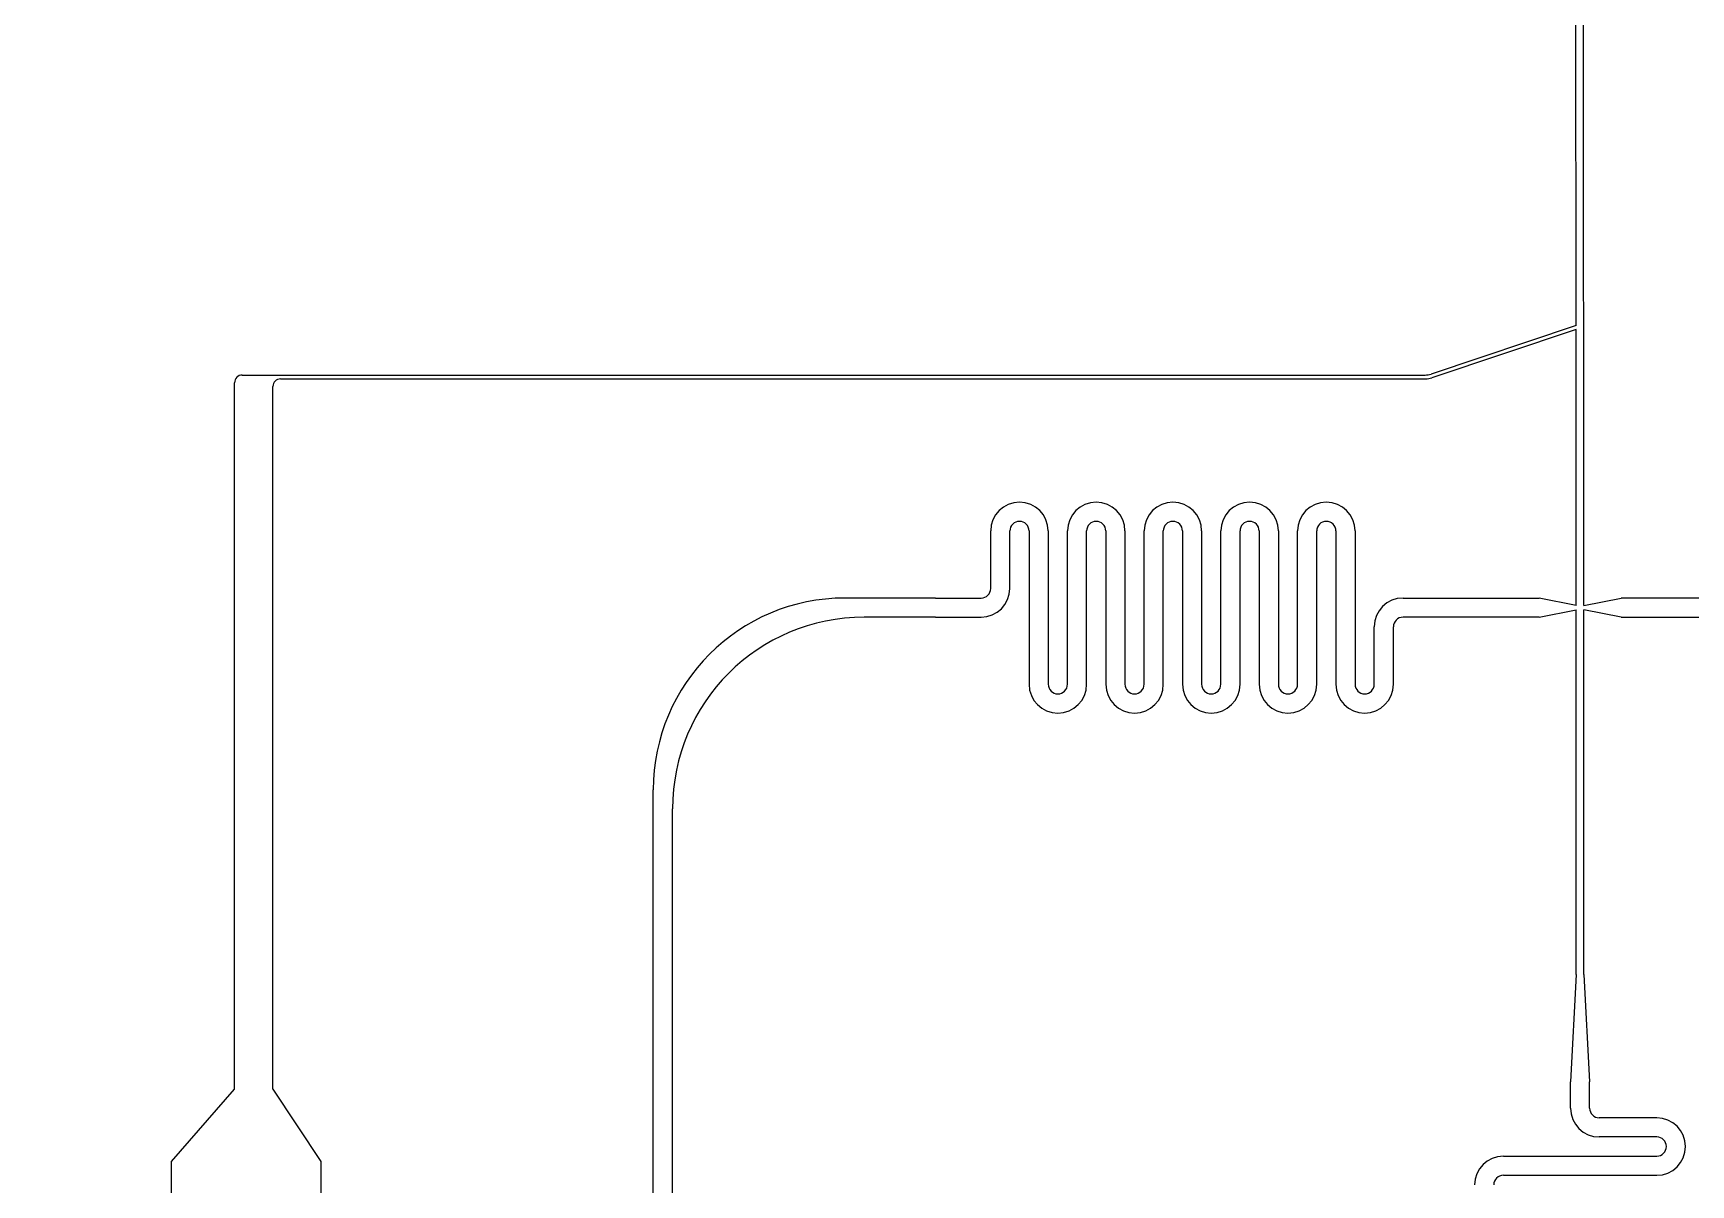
# Model space of a CAD drawing. Extents: x 1225654 to 1325654, y 924838 to 1022543.
# Drawn here: x 1240856 to 1249501, y 951238 to 957246 of the extents above; entities that cross this region are included whole.
import ezdxf

# ---------------------------------------------------------------- set-up
doc = ezdxf.new("R2010")
doc.units = 13

msp = doc.modelspace()

# ---------------------------------------------------------------- linework, layer by layer
for p, q in [((1248903.2, 955720.6), (1248900.2, 959825.7)), ((1248943.2, 954260.3), (1248940.2, 959825.7)), ((1248903.2, 955720.6), (1248146.6, 955467.7)), ((1248903.2, 955699.6), (1248149.8, 955447.7)), ((1248903.2, 955442.5), (1248903.2, 955699.6)), ((1241906.5, 951972.6), (1241906.5, 955422.5)), ((1241946.5, 955462.5), (1248114.9, 955462.5)), ((1242146.5, 955442.5), (1248118.1, 955442.5)), ((1248903.2, 954260.3), (1248903.2, 955442.5)), ((1242106.5, 951972.6), (1242106.5, 955402.5)), ((1245999.8, 954799.1), (1245999.8, 954799.1)), ((1246399.8, 954799.1), (1246399.8, 954799.1)), ((1246799.8, 954799.1), (1246799.8, 954799.1)), ((1247199.8, 954799.1), (1247199.8, 954799.1)), ((1247599.8, 954799.1), (1247599.8, 954799.1)), ((1245849.8, 954349.1), (1245849.8, 954649.1)), ((1245949.8, 954349.1), (1245949.8, 954649.1)), ((1245999.8, 954699.1), (1245999.8, 954699.1)), ((1246049.8, 954649.1), (1246049.8, 953849.1)), ((1246149.8, 954649.1), (1246149.8, 953849.1)), ((1246249.8, 953849.1), (1246249.8, 954649.1)), ((1246349.8, 953849.1), (1246349.8, 954649.1)), ((1246399.8, 954699.1), (1246399.8, 954699.1)), ((1246449.8, 954649.1), (1246449.8, 953849.1)), ((1246549.8, 954649.1), (1246549.8, 953849.1)), ((1246649.8, 953849.1), (1246649.8, 954649.1)), ((1246749.8, 953849.1), (1246749.8, 954649.1)), ((1246799.8, 954699.1), (1246799.8, 954699.1)), ((1246849.8, 954649.1), (1246849.8, 953849.1)), ((1246949.8, 954649.1), (1246949.8, 953849.1)), ((1247049.8, 953849.1), (1247049.8, 954649.1)), ((1247149.8, 953849.1), (1247149.8, 954649.1)), ((1247199.8, 954699.1), (1247199.8, 954699.1)), ((1247249.8, 954649.1), (1247249.8, 953849.1)), ((1247349.8, 954649.1), (1247349.8, 953849.1)), ((1247449.8, 953849.1), (1247449.8, 954649.1)), ((1247549.8, 953849.1), (1247549.8, 954649.1)), ((1247599.8, 954699.1), (1247599.8, 954699.1)), ((1247649.8, 954649.1), (1247649.8, 953849.1)), ((1247749.8, 954649.1), (1247749.8, 953849.1)), ((1245561.3, 954299.1), (1245090.3, 954299.1)), ((1245561.3, 954299.1), (1245799.8, 954299.1)), ((1247999.8, 954299.1), (1248709.2, 954299.1)), ((1248903.2, 954260.3), (1248709.2, 954299.1)), ((1248943.2, 954260.3), (1249137.2, 954299.1)), ((1249846.7, 954299.1), (1249137.2, 954299.1)), ((1248709.2, 954199.1), (1248903.2, 954237.9)), ((1248903.2, 952335.1), (1248903.2, 954237.9)), ((1249137.2, 954199.1), (1248943.2, 954237.9)), ((1248943.2, 952335.1), (1248943.2, 954237.9)), ((1245561.3, 954199.1), (1245190.3, 954199.1)), ((1245561.3, 954199.1), (1245799.8, 954199.1)), ((1247849.8, 953849.1), (1247849.8, 954149.1)), ((1247949.8, 953849.1), (1247949.8, 954149.1)), ((1248709.2, 954199.1), (1247999.8, 954199.1)), ((1249137.2, 954199.1), (1249846.7, 954199.1)), ((1246199.8, 953799.1), (1246199.8, 953799.1)), ((1246599.8, 953799.1), (1246599.8, 953799.1)), ((1246999.8, 953799.1), (1246999.8, 953799.1)), ((1247399.8, 953799.1), (1247399.8, 953799.1)), ((1247799.8, 953799.1), (1247799.8, 953799.1)), ((1246199.8, 953699.1), (1246199.8, 953699.1)), ((1246599.8, 953699.1), (1246599.8, 953699.1)), ((1246999.8, 953699.1), (1246999.8, 953699.1)), ((1247399.8, 953699.1), (1247399.8, 953699.1)), ((1247799.8, 953699.1), (1247799.8, 953699.1)), ((1244090.3, 947366.8), (1244090.3, 953299.1)), ((1244190.3, 947366.8), (1244190.3, 953199.1)), ((1248903.2, 952335.1), (1248873.2, 951775.1)), ((1248943.2, 952335.1), (1248973.2, 951775.1)), ((1241906.5, 951736.6), (1241906.5, 951972.6)), ((1242106.5, 951736.6), (1242106.5, 951972.6)), ((1241576.9, 951359.4), (1241906.5, 951736.6)), ((1242106.5, 951736.6), (1242357.1, 951359.4)), ((1248873.2, 951637.6), (1248873.2, 951775.1)), ((1248973.2, 951637.6), (1248973.2, 951775.1)), ((1248973.2, 951775.1), (1248973.2, 951775.1)), ((1249323.2, 951587.6), (1249023.2, 951587.6)), ((1249323.2, 951487.6), (1249023.2, 951487.6)), ((1241576.9, 951021.9), (1241576.9, 951359.4)), ((1242357.1, 951359.4), (1242357.1, 950221.9)), ((1248523.2, 951387.6), (1249323.2, 951387.6)), ((1249373.2, 951437.6), (1249373.2, 951437.6)), ((1249473.2, 951437.6), (1249473.2, 951437.6)), ((1248523.2, 951287.6), (1249323.2, 951287.6)), ((1248473.2, 951237.6), (1248473.2, 951237.6))]:
    msp.add_line(p, q)
msp.add_lwpolyline([(1260678.3, 924838.4), (1290630.1, 924838.4, 6.524121)], format="xyb", close=True)
msp.add_lwpolyline([(1260678.3, 924838.4), (1290630.1, 924838.4, 6.524121)], format="xyb", close=True)
for centre, radius, start, end in [((1241946.5, 955422.5), 40, 90, 180), ((1242146.5, 955402.5), 40, 90, 180), ((1248114.9, 955562.5), 100, 270, 288.48587), ((1248118.1, 955542.5), 100, 270, 288.48587), ((1245999.8, 954649.1), 150, 90, 180), ((1245999.8, 954649.1), 150, 0, 90), ((1246399.8, 954649.1), 150, 90, 180), ((1246399.8, 954649.1), 150, 0, 90), ((1246799.8, 954649.1), 150, 90, 180), ((1246799.8, 954649.1), 150, 0, 90), ((1247199.8, 954649.1), 150, 90, 180), ((1247199.8, 954649.1), 150, 0, 90), ((1247599.8, 954649.1), 150, 90, 180), ((1247599.8, 954649.1), 150, 0, 90), ((1245999.8, 954649.1), 50, 90, 180), ((1245999.8, 954649.1), 50, 0, 90), ((1246399.8, 954649.1), 50, 90, 180), ((1246399.8, 954649.1), 50, 0, 90), ((1246799.8, 954649.1), 50, 90, 180), ((1246799.8, 954649.1), 50, 0, 90), ((1247199.8, 954649.1), 50, 90, 180), ((1247199.8, 954649.1), 50, 0, 90), ((1247599.8, 954649.1), 50, 90, 180), ((1247599.8, 954649.1), 50, 0, 90), ((1245090.3, 953299.1), 1000, 90, 180), ((1245799.8, 954349.1), 50, 270, 0), ((1245799.8, 954349.1), 150, 270, 0), ((1247999.8, 954149.1), 150, 90, 180), ((1245190.3, 953199.1), 1000, 90, 180), ((1247999.8, 954149.1), 50, 90, 180), ((1246199.8, 953849.1), 150, 180, 270), ((1246199.8, 953849.1), 50, 180, 270), ((1246199.8, 953849.1), 150, 270, 0), ((1246199.8, 953849.1), 50, 270, 0), ((1246599.8, 953849.1), 150, 180, 270), ((1246599.8, 953849.1), 50, 180, 270), ((1246599.8, 953849.1), 150, 270, 0), ((1246599.8, 953849.1), 50, 270, 0), ((1246999.8, 953849.1), 150, 180, 270), ((1246999.8, 953849.1), 50, 180, 270), ((1246999.8, 953849.1), 150, 270, 0), ((1246999.8, 953849.1), 50, 270, 0), ((1247399.8, 953849.1), 150, 180, 270), ((1247399.8, 953849.1), 50, 180, 270), ((1247399.8, 953849.1), 150, 270, 0), ((1247399.8, 953849.1), 50, 270, 0), ((1247799.8, 953849.1), 150, 180, 270), ((1247799.8, 953849.1), 50, 180, 270), ((1247799.8, 953849.1), 50, 270, 0), ((1247799.8, 953849.1), 150, 270, 0), ((1249023.2, 951637.6), 150, 180, 270), ((1249023.2, 951637.6), 50, 180, 270), ((1249323.2, 951437.6), 150, 0, 90), ((1249323.2, 951437.6), 50, 0, 90), ((1248523.2, 951237.6), 150, 90, 180), ((1249323.2, 951437.6), 50, 270, 0), ((1249323.2, 951437.6), 150, 270, 0), ((1248523.2, 951237.6), 50, 90, 180)]:
    msp.add_arc(centre, radius, start, end)

doc.saveas('drawing.dxf')
